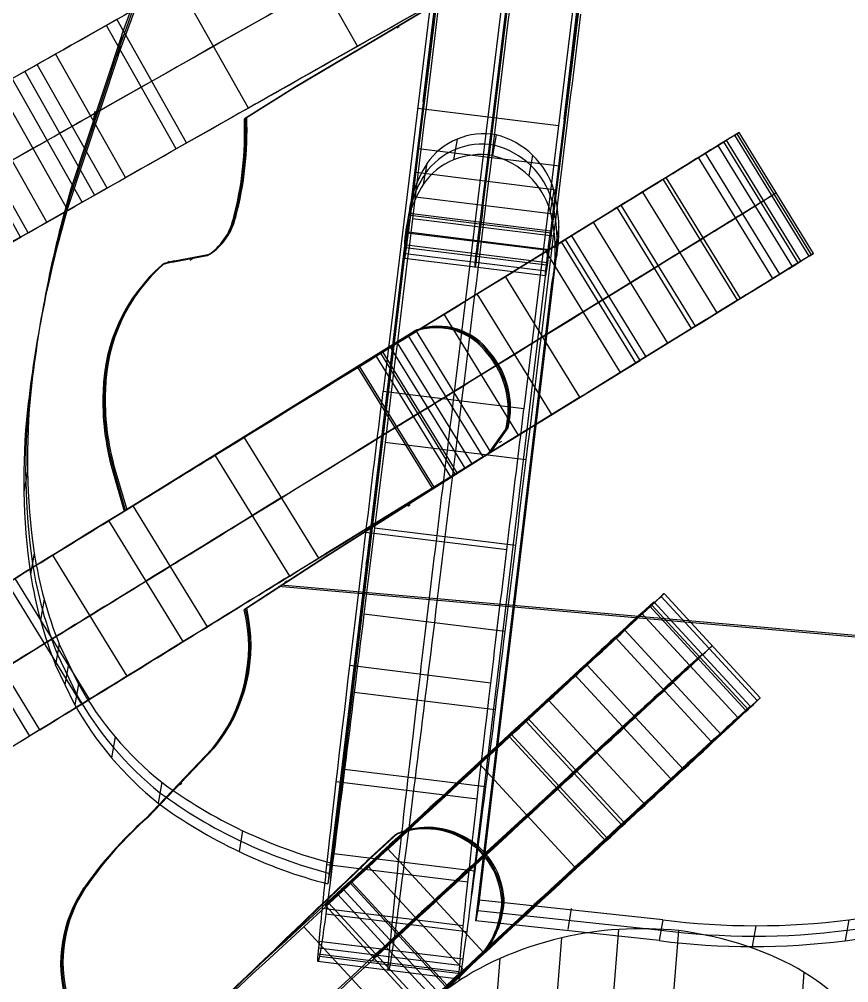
# Model space of a CAD drawing. Extents: x 14 to 133, y -39 to 144.
# Drawn here: x 53.3 to 64.98, y 48.17 to 61.74 of the extents above; entities that cross this region are included whole.
import ezdxf

# ---------------------------------------------------------------- set-up
doc = ezdxf.new("R2010")
doc.units = 0
doc.header["$MEASUREMENT"] = 0
doc.layers.add('LAYER_1', color=255, linetype='CONTINUOUS')

msp = doc.modelspace()

# ---------------------------------------------------------------- linework, layer by layer
at = {"layer": 'LAYER_1', "color": 9}
for p, q in [((62.939, 92.919, 69.785), (58.795, 59.003, 75.228)), ((62.939, 92.919, 69.785), (58.795, 59.003, 75.228)), ((59.787, 58.881, 75.22), (63.931, 92.797, 69.778)), ((64.924, 92.674, 69.77), (60.78, 58.758, 75.212)), ((64.924, 92.674, 69.77), (60.78, 58.758, 75.212)), ((58.988, 60.581, 74.976), (61.978, 85.647, 61.541)), ((60.972, 60.336, 74.961), (63.963, 85.402, 61.526)), ((59.912, 68.02, 75.881), (58.922, 59.916, 77.168)), ((59.912, 68.02, 75.881), (58.922, 59.916, 77.168)), ((59.915, 59.794, 77.16), (60.905, 67.897, 75.874)), ((61.897, 67.775, 75.866), (60.907, 59.671, 77.153)), ((61.897, 67.775, 75.866), (60.907, 59.671, 77.153)), ((59.397, 64.478, 65.572), (58.421, 56.5, 66.793)), ((59.397, 64.478, 65.572), (58.421, 56.5, 66.793)), ((59.414, 56.377, 66.785), (60.389, 64.355, 65.565)), ((61.382, 64.233, 65.557), (60.406, 56.255, 66.777)), ((61.382, 64.233, 65.557), (60.406, 56.255, 66.777)), ((58.062, 61.36, 56.903), (57.077, 63.1, 56.902)), ((57.172, 60.779, 60.079), (60.039, 62.48, 60.015)), ((57.172, 60.779, 60.079), (60.039, 62.48, 60.015)), ((60.056, 62.49, 61.015), (57.188, 60.789, 61.079)), ((57.205, 60.799, 62.079), (60.072, 62.5, 62.015)), ((57.205, 60.799, 62.079), (60.072, 62.5, 62.015)), ((56.524, 60.489, 56.986), (55.539, 62.23, 56.985)), ((56.524, 60.489, 56.986), (55.539, 62.23, 56.985)), ((55.508, 59.914, 57.205), (54.523, 61.654, 57.204)), ((55.654, 60, 64.214), (54.669, 61.741, 64.213)), ((55.654, 60, 64.214), (54.669, 61.741, 64.213)), ((58.647, 61.636, 62.047), (58.614, 61.616, 60.047)), ((54.741, 61.523, 76.981), (54.022, 59.355, 77.322)), ((54.741, 61.523, 76.981), (54.022, 59.355, 77.322)), ((54.741, 61.523, 76.981), (54.69, 61.229, 75.003)), ((54.741, 61.523, 76.981), (54.69, 61.229, 75.003)), ((53.997, 59.208, 76.333), (54.716, 61.376, 75.992)), ((54.792, 59.513, 63.901), (53.807, 61.253, 63.9)), ((54.69, 61.229, 75.003), (53.971, 59.061, 75.344)), ((54.69, 61.229, 75.003), (53.971, 59.061, 75.344)), ((53.198, 60.905, 57.909), (53.548, 61.103, 57.599)), ((53.198, 60.905, 57.909), (53.548, 61.103, 57.599)), ((54.533, 59.362, 57.6), (53.548, 61.103, 57.599)), ((54.533, 59.362, 57.6), (53.548, 61.103, 57.599)), ((53.373, 61.004, 57.754), (54.358, 59.263, 57.755)), ((54.183, 59.164, 57.91), (53.198, 60.905, 57.909)), ((54.183, 59.164, 57.91), (53.198, 60.905, 57.909)), ((57.205, 60.799, 62.079), (56.5, 60.358, 62.095)), ((57.205, 60.799, 62.079), (56.5, 60.358, 62.095)), ((57.205, 60.799, 62.079), (57.172, 60.779, 60.079)), ((57.205, 60.799, 62.079), (57.172, 60.779, 60.079)), ((53.981, 59.053, 63.444), (52.996, 60.794, 63.443)), ((53.981, 59.053, 63.444), (52.996, 60.794, 63.443)), ((57.172, 60.779, 60.079), (56.467, 60.338, 60.095)), ((57.172, 60.779, 60.079), (56.467, 60.338, 60.095)), ((56.483, 60.348, 61.095), (57.188, 60.789, 61.079)), ((53.684, 58.885, 63.201), (52.699, 60.626, 63.2)), ((56.819, 60.559, 60.087), (56.852, 60.579, 62.087)), ((53.315, 58.673, 58.413), (52.33, 60.414, 58.412)), ((53.42, 58.735, 62.913), (52.435, 60.476, 62.912)), ((53.42, 58.735, 62.913), (52.435, 60.476, 62.912)), ((54.359, 60.446, 77.151), (54.307, 60.153, 75.173)), ((58.909, 60.489, 66.182), (60.894, 60.244, 66.167)), ((56.5, 60.358, 62.095), (56.467, 60.338, 60.095)), ((56.5, 60.358, 62.095), (56.467, 60.338, 60.095)), ((54.04, 60.232, 57.599), (53.69, 60.034, 57.91)), ((63.436, 60.146, 59.965), (60.717, 58.471, 60.001)), ((63.436, 60.146, 59.965), (60.717, 58.471, 60.001)), ((63.375, 60.108, 59.456), (63.436, 60.146, 59.965)), ((63.375, 60.108, 59.456), (63.436, 60.146, 59.965)), ((63.405, 60.127, 59.71), (64.454, 58.424, 59.71)), ((64.485, 58.443, 59.965), (63.436, 60.146, 59.965)), ((64.485, 58.443, 59.965), (63.436, 60.146, 59.965)), ((58.89, 57.346, 62.086), (63.258, 60.036, 61.987)), ((58.89, 57.346, 62.086), (63.258, 60.036, 61.987)), ((59.464, 60.053, 77.077), (59.413, 59.759, 75.099)), ((60.013, 60.114, 77.054), (59.962, 59.82, 75.076)), ((60.013, 60.114, 77.054), (59.962, 59.82, 75.076)), ((64.269, 58.31, 58.854), (63.221, 60.013, 58.854)), ((64.307, 58.333, 61.986), (63.258, 60.036, 61.987)), ((64.307, 58.333, 61.986), (63.258, 60.036, 61.987)), ((64.423, 58.405, 59.455), (63.375, 60.108, 59.456)), ((64.423, 58.405, 59.455), (63.375, 60.108, 59.456)), ((52.927, 59.606, 62.913), (53.489, 59.924, 63.443)), ((58.922, 59.916, 77.168), (58.84, 59.242, 77.225)), ((58.922, 59.916, 77.168), (58.84, 59.242, 77.225)), ((60.907, 59.671, 77.153), (58.922, 59.916, 77.168)), ((60.907, 59.671, 77.153), (58.922, 59.916, 77.168)), ((64.01, 58.151, 58.304), (62.962, 59.854, 58.305)), ((64.01, 58.151, 58.304), (62.962, 59.854, 58.305)), ((64.191, 58.261, 62.676), (63.142, 59.964, 62.677)), ((59.832, 59.12, 77.217), (59.915, 59.794, 77.16)), ((60.527, 59.829, 77.082), (60.475, 59.535, 75.105)), ((63.914, 58.091, 63.3), (62.866, 59.794, 63.3)), ((63.914, 58.091, 63.3), (62.866, 59.794, 63.3)), ((56.476, 59.651, 62.103), (56.443, 59.631, 60.103)), ((60.866, 59.336, 77.207), (58.881, 59.581, 77.222)), ((59.038, 59.708, 77.139), (58.986, 59.414, 75.162)), ((59.038, 59.708, 77.139), (58.986, 59.414, 75.162)), ((60.907, 59.671, 77.153), (60.824, 58.998, 77.21)), ((60.907, 59.671, 77.153), (60.824, 58.998, 77.21)), ((63.416, 57.784, 63.778), (62.368, 59.487, 63.778)), ((63.456, 57.81, 57.718), (62.408, 59.513, 57.718)), ((54.022, 59.355, 77.322), (53.971, 59.061, 75.344)), ((54.022, 59.355, 77.322), (53.971, 59.061, 75.344)), ((54.183, 59.164, 57.91), (54.533, 59.362, 57.6)), ((54.183, 59.164, 57.91), (54.533, 59.362, 57.6)), ((60.829, 59.329, 77.149), (60.777, 59.035, 75.171)), ((60.829, 59.329, 77.149), (60.777, 59.035, 75.171)), ((62.077, 59.308, 59.983), (63.125, 57.605, 59.983)), ((58.846, 59.297, 77.205), (58.795, 59.003, 75.228)), ((60.824, 58.998, 77.21), (58.84, 59.242, 77.225)), ((60.824, 58.998, 77.21), (58.84, 59.242, 77.225)), ((63.783, 59.184, 61.987), (59.414, 56.494, 62.085)), ((61.241, 57.62, 60.001), (63.961, 59.294, 59.965)), ((63.961, 59.294, 59.965), (63.899, 59.256, 59.455)), ((53.981, 59.053, 63.444), (53.42, 58.735, 62.913)), ((53.981, 59.053, 63.444), (53.42, 58.735, 62.913)), ((61.775, 59.122, 64.072), (60.992, 58.64, 64.272)), ((61.775, 59.122, 64.072), (60.992, 58.64, 64.272)), ((62.766, 57.385, 57.386), (61.717, 59.088, 57.387)), ((62.766, 57.385, 57.386), (61.717, 59.088, 57.387)), ((62.823, 57.419, 64.071), (61.775, 59.122, 64.072)), ((62.823, 57.419, 64.071), (61.775, 59.122, 64.072)), ((56.344, 58.956, 62.112), (56.311, 58.936, 60.112)), ((56.344, 58.956, 62.112), (56.311, 58.936, 60.112)), ((60.78, 58.758, 75.212), (58.795, 59.003, 75.228)), ((60.78, 58.758, 75.212), (58.795, 59.003, 75.228)), ((60.791, 58.73, 77.124), (58.806, 58.975, 77.139)), ((60.819, 58.684, 81.603), (58.834, 58.929, 81.619)), ((58.773, 58.85, 77.274), (57.692, 49.858, 78.638)), ((58.773, 58.85, 77.274), (57.692, 49.858, 78.638)), ((58.773, 58.85, 77.274), (58.722, 58.556, 75.296)), ((58.773, 58.85, 77.274), (58.722, 58.556, 75.296)), ((60.897, 58.817, 77.223), (60.846, 58.523, 75.246)), ((62.435, 57.179, 64.185), (61.386, 58.882, 64.185)), ((56.212, 58.658, 62.117), (56.179, 58.639, 60.117)), ((57.667, 49.711, 77.649), (58.747, 58.703, 76.285)), ((60.746, 58.482, 75.288), (58.761, 58.727, 75.303)), ((60.761, 58.495, 76.968), (58.776, 58.74, 76.983)), ((60.761, 58.495, 76.968), (58.776, 58.74, 76.983)), ((62.041, 56.937, 64.272), (60.992, 58.64, 64.272)), ((62.041, 56.937, 64.272), (60.992, 58.64, 64.272)), ((61.074, 58.691, 62.036), (62.123, 56.988, 62.036)), ((58.722, 58.556, 75.296), (57.641, 49.564, 76.66)), ((58.722, 58.556, 75.296), (57.641, 49.564, 76.66)), ((60.722, 58.278, 75.49), (58.738, 58.523, 75.505)), ((60.722, 58.278, 75.49), (58.738, 58.523, 75.505)), ((60.736, 58.312, 76.754), (58.751, 58.557, 76.769)), ((61.983, 56.903, 57.25), (60.935, 58.606, 57.251)), ((55.448, 58.32, 60.132), (55.945, 58.412, 60.123)), ((55.448, 58.32, 60.132), (55.945, 58.412, 60.123)), ((55.962, 58.422, 61.123), (55.464, 58.33, 61.132)), ((55.481, 58.34, 62.132), (55.978, 58.432, 62.123)), ((55.481, 58.34, 62.132), (55.978, 58.432, 62.123)), ((55.734, 58.361, 62.128), (55.701, 58.341, 60.128)), ((55.978, 58.432, 62.123), (55.945, 58.412, 60.123)), ((55.978, 58.432, 62.123), (55.945, 58.412, 60.123)), ((57.683, 49.647, 80.836), (58.724, 58.369, 76.162)), ((60.708, 58.127, 75.984), (58.723, 58.372, 76)), ((60.72, 58.193, 76.497), (58.735, 58.438, 76.512)), ((60.72, 58.193, 76.497), (58.735, 58.438, 76.512)), ((58.781, 57.28, 60.046), (60.717, 58.471, 60.001)), ((58.781, 57.28, 60.046), (60.717, 58.471, 60.001)), ((61.765, 56.768, 60.001), (60.717, 58.471, 60.001)), ((61.765, 56.768, 60.001), (60.717, 58.471, 60.001)), ((64.485, 58.443, 59.965), (61.765, 56.768, 60.001)), ((64.485, 58.443, 59.965), (61.765, 56.768, 60.001)), ((64.423, 58.405, 59.455), (64.485, 58.443, 59.965)), ((64.423, 58.405, 59.455), (64.485, 58.443, 59.965)), ((55.448, 58.32, 60.132), (55.304, 58.281, 60.135)), ((55.448, 58.32, 60.132), (55.304, 58.281, 60.135)), ((55.337, 58.3, 62.135), (55.304, 58.281, 60.135)), ((55.337, 58.3, 62.135), (55.304, 58.281, 60.135)), ((55.321, 58.291, 61.135), (55.464, 58.33, 61.132)), ((55.481, 58.34, 62.132), (55.337, 58.3, 62.135)), ((55.481, 58.34, 62.132), (55.337, 58.3, 62.135)), ((55.407, 58.328, 62.133), (55.374, 58.308, 60.134)), ((55.481, 58.34, 62.132), (55.448, 58.32, 60.132)), ((55.481, 58.34, 62.132), (55.448, 58.32, 60.132)), ((59.78, 49.335, 78.661), (60.849, 58.302, 77.301)), ((59.78, 49.335, 78.661), (60.849, 58.302, 77.301)), ((59.939, 55.643, 62.085), (64.307, 58.333, 61.986)), ((59.939, 55.643, 62.085), (64.307, 58.333, 61.986)), ((60.849, 58.302, 77.301), (60.797, 58.008, 75.323)), ((60.849, 58.302, 77.301), (60.797, 58.008, 75.323)), ((61.517, 57.788, 64.272), (62.299, 58.27, 64.071)), ((60.144, 58.119, 57.251), (58.419, 57.057, 57.36)), ((60.144, 58.119, 57.251), (58.419, 57.057, 57.36)), ((59.668, 49.402, 80.821), (60.708, 58.124, 76.147)), ((60.823, 58.155, 76.312), (59.755, 49.188, 77.673)), ((61.193, 56.416, 57.25), (60.144, 58.119, 57.251)), ((61.193, 56.416, 57.25), (60.144, 58.119, 57.251)), ((53.683, 57.958, 77.538), (53.632, 57.664, 75.561)), ((59.729, 49.041, 76.684), (60.797, 58.008, 75.323)), ((59.729, 49.041, 76.684), (60.797, 58.008, 75.323)), ((60.797, 56.172, 60.007), (59.749, 57.875, 60.007)), ((60.33, 55.885, 57.315), (59.282, 57.588, 57.316)), ((61.241, 57.62, 60.001), (59.306, 56.428, 60.046)), ((54.736, 57.5, 62.153), (54.703, 57.48, 60.153)), ((59.182, 57.417, 62.08), (59.149, 57.397, 60.08)), ((62.823, 57.419, 64.071), (62.041, 56.937, 64.272)), ((62.823, 57.419, 64.071), (62.041, 56.937, 64.272)), ((58.866, 57.347, 60.086), (54.776, 54.814, 60.178)), ((58.866, 57.347, 60.086), (54.776, 54.814, 60.178)), ((54.793, 54.824, 61.178), (58.882, 57.357, 61.085)), ((58.899, 57.366, 62.085), (54.809, 54.834, 62.178)), ((58.899, 57.366, 62.085), (54.809, 54.834, 62.178)), ((59.83, 55.577, 60.046), (58.781, 57.28, 60.046)), ((59.83, 55.577, 60.046), (58.781, 57.28, 60.046)), ((58.899, 57.366, 62.085), (58.866, 57.347, 60.086)), ((58.899, 57.366, 62.085), (58.866, 57.347, 60.086)), ((59.939, 55.643, 62.085), (58.89, 57.346, 62.086)), ((59.939, 55.643, 62.085), (58.89, 57.346, 62.086)), ((58.943, 56.205, 57.359), (60.668, 57.268, 57.25)), ((59.467, 57.376, 62.076), (59.434, 57.356, 60.076)), ((59.467, 57.376, 62.076), (59.434, 57.356, 60.076)), ((59.675, 55.481, 62.057), (58.626, 57.184, 62.057)), ((59.725, 57.247, 62.073), (59.692, 57.227, 60.073)), ((59.374, 55.296, 60.316), (58.325, 56.999, 60.316)), ((59.437, 55.334, 61.922), (58.388, 57.037, 61.922)), ((59.437, 55.334, 61.922), (58.388, 57.037, 61.922)), ((59.467, 55.354, 57.359), (58.419, 57.057, 57.36)), ((59.467, 55.354, 57.359), (58.419, 57.057, 57.36)), ((59.576, 55.419, 64.479), (58.527, 57.122, 64.48)), ((59.93, 57.045, 62.071), (59.897, 57.025, 60.072)), ((59.93, 57.045, 62.071), (59.897, 57.025, 60.072)), ((59.116, 55.137, 60.834), (58.067, 56.84, 60.834)), ((59.116, 55.137, 60.834), (58.067, 56.84, 60.834)), ((59.14, 55.151, 61.434), (58.091, 56.854, 61.434)), ((59.83, 55.577, 60.046), (61.765, 56.768, 60.001)), ((59.83, 55.577, 60.046), (61.765, 56.768, 60.001)), ((53.464, 56.537, 77.755), (53.412, 56.243, 75.778)), ((53.464, 56.537, 77.755), (53.412, 56.243, 75.778)), ((54.509, 56.525, 62.166), (54.476, 56.505, 60.166)), ((54.509, 56.525, 62.166), (54.476, 56.505, 60.166)), ((60.406, 56.255, 66.777), (58.421, 56.5, 66.793)), ((60.406, 56.255, 66.777), (58.421, 56.5, 66.793)), ((60.183, 56.546, 62.072), (60.15, 56.527, 60.073)), ((61.193, 56.416, 57.25), (59.467, 55.354, 57.359)), ((61.193, 56.416, 57.25), (59.467, 55.354, 57.359)), ((56.852, 56.103, 62.131), (56.819, 56.083, 60.132)), ((54.53, 55.959, 62.171), (54.497, 55.939, 60.172)), ((59.906, 55.623, 60.086), (60.15, 55.968, 60.078)), ((59.906, 55.623, 60.086), (60.15, 55.968, 60.078)), ((60.167, 55.978, 61.078), (59.922, 55.633, 61.085)), ((59.939, 55.643, 62.085), (60.183, 55.988, 62.078)), ((59.939, 55.643, 62.085), (60.183, 55.988, 62.078)), ((60.183, 55.988, 62.078), (60.15, 55.968, 60.078)), ((60.183, 55.988, 62.078), (60.15, 55.968, 60.078)), ((57.514, 54.151, 57.328), (56.465, 55.854, 57.329)), ((60.433, 55.536, 81.92), (58.448, 55.781, 81.936)), ((60.433, 55.536, 81.92), (58.448, 55.781, 81.936)), ((60.088, 55.796, 62.081), (60.055, 55.776, 60.082)), ((57.641, 54.191, 62.137), (59.939, 55.643, 62.085)), ((57.641, 54.191, 62.137), (59.939, 55.643, 62.085)), ((59.939, 55.643, 62.085), (59.906, 55.623, 60.086)), ((59.939, 55.643, 62.085), (59.906, 55.623, 60.086)), ((57.106, 53.898, 64.372), (56.057, 55.601, 64.373)), ((57.106, 53.898, 64.372), (56.057, 55.601, 64.373)), ((57.608, 54.171, 60.138), (59.906, 55.623, 60.086)), ((57.608, 54.171, 60.138), (59.906, 55.623, 60.086)), ((59.922, 55.633, 61.085), (57.624, 54.181, 61.138)), ((53.413, 55.377, 77.929), (53.362, 55.083, 75.951)), ((54.642, 55.404, 62.175), (54.609, 55.384, 60.175)), ((54.642, 55.404, 62.175), (54.609, 55.384, 60.175)), ((54.609, 55.384, 60.175), (54.776, 54.814, 60.178)), ((54.609, 55.384, 60.175), (54.776, 54.814, 60.178)), ((54.793, 54.824, 61.178), (54.626, 55.394, 61.175)), ((54.642, 55.404, 62.175), (54.809, 54.834, 62.178)), ((54.642, 55.404, 62.175), (54.809, 54.834, 62.178)), ((54.725, 55.119, 62.176), (54.692, 55.099, 60.177)), ((54.809, 54.834, 62.178), (54.776, 54.814, 60.178)), ((54.809, 54.834, 62.178), (54.776, 54.814, 60.178)), ((55.947, 53.185, 64.174), (54.899, 54.888, 64.174)), ((58.801, 54.9, 62.111), (58.768, 54.88, 60.112)), ((55.606, 52.976, 57.818), (54.557, 54.679, 57.818)), ((55.606, 52.976, 57.818), (54.557, 54.679, 57.818)), ((60.285, 54.328, 82.013), (58.3, 54.573, 82.028)), ((60.164, 54.269, 67.187), (58.179, 54.514, 67.202)), ((58.181, 54.06, 75.978), (58.233, 54.354, 77.956)), ((53.507, 54.22, 78.098), (53.456, 53.926, 76.121)), ((53.507, 54.22, 78.098), (53.456, 53.926, 76.121)), ((54.815, 52.488, 63.824), (53.767, 54.191, 63.824)), ((54.815, 52.488, 63.824), (53.767, 54.191, 63.824)), ((57.608, 54.171, 60.138), (56.465, 53.425, 60.164)), ((57.608, 54.171, 60.138), (56.465, 53.425, 60.164)), ((56.482, 53.435, 61.164), (57.624, 54.181, 61.138)), ((57.641, 54.191, 62.137), (56.498, 53.445, 62.164)), ((57.641, 54.191, 62.137), (56.498, 53.445, 62.164)), ((57.641, 54.191, 62.137), (57.608, 54.171, 60.138)), ((57.641, 54.191, 62.137), (57.608, 54.171, 60.138)), ((54.176, 52.095, 63.511), (53.128, 53.798, 63.511)), ((54.285, 52.163, 58.469), (53.236, 53.866, 58.469)), ((56.95, 53.754, 60.153), (85.579, 51.246, 59.705)), ((56.982, 53.773, 62.152), (85.612, 51.266, 61.705)), ((57.064, 53.827, 62.151), (57.031, 53.807, 60.151)), ((60.263, 53.525, 76.004), (60.314, 53.819, 77.981)), ((58.485, 50.06, 62.165), (62.379, 53.653, 62.065)), ((58.485, 50.06, 62.165), (62.379, 53.653, 62.065)), ((63.694, 52.142, 62.659), (62.338, 53.612, 62.667)), ((63.735, 52.183, 62.057), (62.379, 53.653, 62.065)), ((63.735, 52.183, 62.057), (62.379, 53.653, 62.065)), ((53.647, 53.571, 78.191), (53.596, 53.277, 76.214)), ((58.208, 49.815, 60.092), (62.238, 53.534, 60.012)), ((58.208, 49.815, 60.092), (62.238, 53.534, 60.012)), ((62.064, 53.378, 59.042), (62.238, 53.534, 60.012)), ((62.064, 53.378, 59.042), (62.238, 53.534, 60.012)), ((63.53, 52.007, 59.511), (62.174, 53.477, 59.519)), ((63.565, 52.019, 63.238), (62.209, 53.489, 63.246)), ((63.565, 52.019, 63.238), (62.209, 53.489, 63.246)), ((63.594, 52.064, 60.004), (62.238, 53.534, 60.012)), ((63.594, 52.064, 60.004), (62.238, 53.534, 60.012)), ((52.393, 53.345, 62.928), (53.441, 51.642, 62.928)), ((53.586, 51.732, 63.085), (52.538, 53.435, 63.085)), ((53.586, 51.732, 63.085), (52.538, 53.435, 63.085)), ((56.498, 53.445, 62.164), (56.465, 53.425, 60.164)), ((56.498, 53.445, 62.164), (56.465, 53.425, 60.164)), ((60.136, 53.118, 82.028), (58.151, 53.363, 82.043)), ((60.136, 53.118, 82.028), (58.151, 53.363, 82.043)), ((63.42, 51.908, 59.034), (62.064, 53.378, 59.042)), ((63.42, 51.908, 59.034), (62.064, 53.378, 59.042)), ((63.184, 51.665, 63.868), (61.828, 53.135, 63.876)), ((53.859, 52.942, 78.279), (53.808, 52.648, 76.302)), ((53.859, 52.942, 78.279), (53.808, 52.648, 76.302)), ((54.129, 52.38, 78.356), (53.859, 52.942, 78.279)), ((54.129, 52.38, 78.356), (53.859, 52.942, 78.279)), ((63.045, 51.567, 58.21), (61.689, 53.037, 58.218)), ((53.833, 52.795, 77.29), (54.103, 52.233, 77.367)), ((62.916, 52.799, 60.008), (58.886, 49.08, 60.088)), ((63.057, 52.918, 62.061), (59.163, 49.325, 62.161)), ((62.916, 52.799, 60.008), (62.742, 52.643, 59.038)), ((53.942, 52.367, 76.34), (53.994, 52.661, 78.317)), ((54.077, 52.086, 76.378), (53.808, 52.648, 76.302)), ((54.077, 52.086, 76.378), (53.808, 52.648, 76.302)), ((59.939, 52.392, 67.956), (57.954, 52.637, 67.971)), ((59.939, 52.392, 67.956), (57.954, 52.637, 67.971)), ((62.655, 51.174, 64.25), (61.298, 52.644, 64.258)), ((62.655, 51.174, 64.25), (61.298, 52.644, 64.258)), ((56.501, 52.407, 62.174), (56.468, 52.388, 60.174)), ((62.474, 51.042, 57.633), (61.117, 52.512, 57.64)), ((62.474, 51.042, 57.633), (61.117, 52.512, 57.64)), ((54.129, 52.38, 78.356), (54.077, 52.086, 76.378)), ((54.129, 52.38, 78.356), (54.077, 52.086, 76.378)), ((59.999, 52.015, 81.972), (58.014, 52.26, 81.988)), ((59.841, 48.59, 62.157), (63.735, 52.183, 62.057)), ((59.841, 48.59, 62.157), (63.735, 52.183, 62.057)), ((62.113, 50.674, 64.422), (60.757, 52.144, 64.43)), ((59.564, 48.345, 60.084), (63.594, 52.064, 60.004)), ((59.564, 48.345, 60.084), (63.594, 52.064, 60.004)), ((63.42, 51.908, 59.034), (63.594, 52.064, 60.004)), ((63.42, 51.908, 59.034), (63.594, 52.064, 60.004)), ((60.432, 51.857, 62.115), (61.788, 50.387, 62.107)), ((61.811, 50.433, 57.341), (60.455, 51.903, 57.349)), ((53.586, 51.732, 63.085), (53.296, 51.553, 62.772)), ((53.586, 51.732, 63.085), (53.296, 51.553, 62.772)), ((54.649, 51.632, 78.453), (54.597, 51.338, 76.476)), ((61.56, 50.163, 64.511), (60.204, 51.633, 64.519)), ((61.56, 50.163, 64.511), (60.204, 51.633, 64.519)), ((61.579, 50.205, 60.032), (60.223, 51.674, 60.039)), ((55.073, 50.481, 60.216), (56.008, 51.458, 60.191)), ((55.073, 50.481, 60.216), (56.008, 51.458, 60.191)), ((56.024, 51.467, 61.191), (55.089, 50.49, 61.216)), ((55.105, 50.5, 62.216), (56.041, 51.477, 62.191)), ((55.105, 50.5, 62.216), (56.041, 51.477, 62.191)), ((56.041, 51.477, 62.191), (56.008, 51.458, 60.191)), ((56.041, 51.477, 62.191), (56.008, 51.458, 60.191)), ((59.864, 50.93, 81.761), (57.879, 51.175, 81.776)), ((59.864, 50.93, 81.761), (57.879, 51.175, 81.776)), ((61.121, 49.797, 57.224), (59.765, 51.267, 57.232)), ((61.121, 49.797, 57.224), (59.765, 51.267, 57.232)), ((55.303, 50.994, 78.531), (55.252, 50.7, 76.554)), ((55.303, 50.994, 78.531), (55.252, 50.7, 76.554)), ((55.588, 50.975, 62.203), (55.555, 50.955, 60.204)), ((59.747, 50.756, 69.239), (57.762, 51.001, 69.254)), ((55.105, 50.5, 62.216), (55.073, 50.481, 60.216)), ((55.105, 50.5, 62.216), (55.073, 50.481, 60.216)), ((59.128, 50.357, 62.151), (59.095, 50.337, 60.151)), ((56.443, 50.313, 78.603), (56.392, 50.019, 76.625)), ((58.188, 49.881, 60.171), (58.593, 50.253, 60.16)), ((58.188, 49.881, 60.171), (58.593, 50.253, 60.16)), ((58.61, 50.263, 61.16), (58.205, 49.891, 61.171)), ((58.221, 49.901, 62.17), (58.626, 50.273, 62.16)), ((58.221, 49.901, 62.17), (58.626, 50.273, 62.16)), ((58.626, 50.273, 62.16), (58.593, 50.253, 60.16)), ((58.626, 50.273, 62.16), (58.593, 50.253, 60.16)), ((58.391, 50.067, 60.166), (58.424, 50.087, 62.165)), ((59.613, 50.201, 62.145), (59.58, 50.181, 60.145)), ((59.613, 50.201, 62.145), (59.58, 50.181, 60.145)), ((54.641, 50.037, 62.228), (54.608, 50.017, 60.228)), ((59.712, 49.742, 81.138), (57.727, 49.987, 81.153)), ((59.841, 48.59, 62.157), (58.485, 50.06, 62.165)), ((59.841, 48.59, 62.157), (58.485, 50.06, 62.165)), ((58.205, 49.891, 61.171), (55.768, 47.558, 61.234)), ((59.616, 49.588, 70.963), (57.631, 49.833, 70.978)), ((59.616, 49.588, 70.963), (57.631, 49.833, 70.978)), ((57.692, 49.858, 78.638), (57.641, 49.564, 76.66)), ((57.692, 49.858, 78.638), (57.641, 49.564, 76.66)), ((58.221, 49.901, 62.17), (58.188, 49.881, 60.171)), ((58.221, 49.901, 62.17), (58.188, 49.881, 60.171)), ((59.564, 48.345, 60.084), (58.208, 49.815, 60.092)), ((59.564, 48.345, 60.084), (58.208, 49.815, 60.092)), ((59.972, 49.841, 62.142), (59.939, 49.821, 60.143)), ((59.303, 48.119, 57.245), (57.946, 49.589, 57.253)), ((59.327, 48.126, 60.198), (57.971, 49.596, 60.205)), ((54.235, 49.523, 62.24), (54.202, 49.503, 60.24)), ((54.235, 49.523, 62.24), (54.202, 49.503, 60.24)), ((59.133, 47.946, 60.416), (57.777, 49.416, 60.424)), ((59.133, 47.946, 60.416), (57.777, 49.416, 60.424)), ((59.217, 48.016, 61.875), (57.861, 49.486, 61.883)), ((59.007, 47.828, 60.713), (57.651, 49.298, 60.72)), ((59.78, 49.335, 78.661), (59.729, 49.041, 76.684)), ((59.78, 49.335, 78.661), (59.729, 49.041, 76.684)), ((62.362, 49.058, 78.636), (59.78, 49.335, 78.661)), ((62.362, 49.058, 78.636), (59.78, 49.335, 78.661)), ((60.126, 49.356, 62.144), (60.093, 49.336, 60.145)), ((60.126, 49.356, 62.144), (60.093, 49.336, 60.145)), ((59.551, 48.971, 72.508), (57.566, 49.216, 72.524)), ((58.964, 47.787, 61.05), (57.608, 49.257, 61.058)), ((58.964, 47.787, 61.05), (57.608, 49.257, 61.058)), ((59.599, 48.889, 80.097), (57.614, 49.134, 80.112)), ((59.599, 48.889, 80.097), (57.614, 49.134, 80.112)), ((59.755, 49.188, 77.673), (62.337, 48.911, 77.647)), ((61.073, 49.214, 78.646), (61.022, 48.92, 76.668)), ((62.311, 48.764, 76.658), (59.729, 49.041, 76.684)), ((62.311, 48.764, 76.658), (59.729, 49.041, 76.684)), ((62.362, 49.058, 78.636), (62.311, 48.764, 76.658)), ((62.362, 49.058, 78.636), (62.311, 48.764, 76.658)), ((64.982, 49.056, 78.568), (64.93, 48.763, 76.59)), ((64.982, 49.056, 78.568), (64.93, 48.763, 76.59)), ((58.662, 47.489, 64.58), (57.305, 48.959, 64.588)), ((60.049, 48.949, 62.15), (60.016, 48.929, 60.15)), ((61.615, 47.332, 61.659), (61.743, 48.922, 62.866)), ((62.46, 47.314, 61.593), (62.587, 48.904, 62.8)), ((62.46, 47.314, 61.593), (62.587, 48.904, 62.8)), ((63.672, 48.973, 78.614), (63.621, 48.679, 76.637)), ((53.935, 48.764, 62.252), (53.902, 48.744, 60.253)), ((57.003, 48.734, 62.202), (56.97, 48.715, 60.202)), ((57.521, 48.752, 74.122), (57.504, 48.571, 74.854)), ((57.521, 48.752, 74.122), (57.504, 48.571, 74.854)), ((59.506, 48.507, 74.107), (57.521, 48.752, 74.122)), ((59.506, 48.507, 74.107), (57.521, 48.752, 74.122)), ((59.544, 48.503, 79.087), (57.559, 48.748, 79.102)), ((60.812, 47.213, 61.9), (60.94, 48.803, 63.108)), ((60.812, 47.213, 61.9), (60.94, 48.803, 63.108)), ((59.841, 48.59, 62.157), (56.084, 44.881, 62.255)), ((59.841, 48.59, 62.157), (56.084, 44.881, 62.255)), ((57.513, 48.661, 74.488), (59.498, 48.416, 74.473)), ((58.497, 48.448, 74.846), (58.514, 48.629, 74.115)), ((59.841, 48.59, 62.157), (59.808, 48.57, 60.157)), ((59.841, 48.59, 62.157), (59.808, 48.57, 60.157)), ((59.808, 48.57, 60.157), (56.051, 44.862, 60.256)), ((59.808, 48.57, 60.157), (56.051, 44.862, 60.256)), ((56.068, 44.871, 61.256), (59.825, 48.58, 61.157)), ((59.489, 48.326, 74.838), (57.504, 48.571, 74.854)), ((59.489, 48.326, 74.838), (57.504, 48.571, 74.854)), ((59.489, 48.223, 76.431), (57.504, 48.468, 76.446)), ((59.51, 48.295, 78.025), (57.525, 48.54, 78.04)), ((59.51, 48.295, 78.025), (57.525, 48.54, 78.04)), ((59.506, 48.507, 74.107), (59.489, 48.326, 74.838)), ((59.506, 48.507, 74.107), (59.489, 48.326, 74.838)), ((59.944, 46.924, 62.373), (60.071, 48.514, 63.581)), ((64.228, 46.725, 62.182), (64.356, 48.315, 63.389))]:
    msp.add_line(p, q, dxfattribs=at)
at = {"layer": 'LAYER_1', "color": 9, "extrusion": (0.025685, 0.146948, 0.988811)}
for centre, radius, start, end in [((42.941, -73.327, 86.566), 87.665, 169.77286, 181.2245), ((42.941, -73.327, 86.566), 87.665, 169.77286, 181.2245), ((42.941, -73.327, 85.566), 87.665, 169.77284, 181.22452), ((42.941, -73.327, 84.566), 87.665, 169.77286, 181.2245), ((42.941, -73.327, 84.566), 87.665, 169.77286, 181.2245), ((-48.766, -56.299, 86.566), 0.978, 269.9855, 335.6297), ((-48.766, -56.299, 86.566), 0.978, 269.9855, 335.6297), ((-48.766, -56.299, 85.566), 0.978, 269.9855, 335.6297), ((-48.683, -56.144, 86.566), 1.135, 205.7067, 265.7556), ((-48.683, -56.144, 86.566), 1.135, 205.7067, 265.7556), ((-48.766, -56.299, 84.566), 0.978, 269.9855, 335.6297), ((-48.766, -56.299, 84.566), 0.978, 269.9855, 335.6297), ((-48.683, -56.144, 85.566), 1.135, 205.7067, 265.7556), ((-48.683, -56.144, 84.566), 1.135, 205.7067, 265.7556), ((-48.683, -56.144, 84.566), 1.135, 205.7067, 265.7556), ((-49.437, -56.048, 86.566), 1.692, 337.2821, 8.3888), ((-49.437, -56.048, 86.566), 1.692, 337.2821, 8.3888), ((-49.437, -56.048, 85.566), 1.692, 337.2815, 8.3894), ((-60.235, -53.638, 86.566), 17.337, 353.9117, 3.524), ((-60.235, -53.638, 86.566), 17.337, 353.9117, 3.524), ((-49.437, -56.048, 84.566), 1.692, 337.2821, 8.3888), ((-49.437, -56.048, 84.566), 1.692, 337.2821, 8.3888), ((-47.572, -55.697, 86.566), 2.331, 178.0369, 203.7742), ((-47.572, -55.697, 86.566), 2.331, 178.0369, 203.7742), ((-60.236, -53.638, 85.566), 17.338, 353.912, 3.5237), ((-47.572, -55.697, 85.566), 2.331, 178.0365, 203.7746), ((-60.235, -53.638, 84.566), 17.337, 353.9117, 3.524), ((-60.235, -53.638, 84.566), 17.337, 353.9117, 3.524), ((-47.572, -55.697, 84.566), 2.331, 178.0369, 203.7742), ((-47.572, -55.697, 84.566), 2.331, 178.0369, 203.7742), ((-52.384, -53.196, 86.566), 9.474, 3.7714, 17.9777), ((-52.384, -53.196, 86.566), 9.474, 3.7714, 17.9777), ((-52.384, -53.196, 85.566), 9.474, 3.7714, 17.9777), ((-52.384, -53.196, 84.566), 9.474, 3.7714, 17.9777), ((-52.384, -53.196, 84.566), 9.474, 3.7714, 17.9777), ((-49.041, -52.182, 86.566), 5.982, 18.6198, 31.4618), ((-49.041, -52.182, 86.566), 5.982, 18.6198, 31.4618), ((-49.041, -52.182, 85.566), 5.981, 18.6197, 31.4618), ((-49.041, -52.182, 84.566), 5.982, 18.6198, 31.4618), ((-49.041, -52.182, 84.566), 5.982, 18.6198, 31.4618), ((-48.035, -51.561, 86.566), 4.798, 38.9127, 60.8356), ((-48.035, -51.561, 86.566), 4.798, 38.9127, 60.8356), ((-48.035, -51.561, 85.566), 4.798, 38.9126, 60.8356), ((-48.035, -51.561, 84.566), 4.798, 38.9127, 60.8356), ((-48.035, -51.561, 84.566), 4.798, 38.9127, 60.8356), ((-48.82, -53.598, 86.566), 6.967, 63.3668, 85.2758), ((-48.82, -53.598, 86.566), 6.967, 63.3668, 85.2758), ((-48.82, -53.598, 85.566), 6.967, 63.3668, 85.2758), ((-48.82, -53.598, 84.566), 6.967, 63.3668, 85.2758), ((-48.82, -53.598, 84.566), 6.967, 63.3668, 85.2758), ((-52.529, -56.796, 86.566), 10.135, 107.4278, 122.2823), ((-52.529, -56.796, 86.566), 10.135, 107.4278, 122.2823), ((-52.529, -56.796, 85.566), 10.135, 107.4277, 122.2823), ((-52.529, -56.796, 84.566), 10.135, 107.4278, 122.2823), ((-52.529, -56.796, 84.566), 10.135, 107.4278, 122.2823), ((-52.529, -56.796, 86.566), 10.135, 92.5732, 107.4277), ((-52.529, -56.796, 86.566), 10.135, 92.5732, 107.4277), ((-52.529, -56.796, 85.566), 10.135, 92.5731, 107.4277), ((-52.529, -56.796, 84.566), 10.135, 92.5732, 107.4277), ((-52.529, -56.796, 84.566), 10.135, 92.5732, 107.4277)]:
    msp.add_arc(centre, radius, start, end, dxfattribs=at)
at = {"layer": 'LAYER_1', "color": 9, "extrusion": (-0.492599, 0.870256, -0.000508105)}
for centre, radius, start, end in [((-81.85, 47.999, 25.768), 16.68, 76.6167, 102.2838), ((-81.85, 47.999, 24.768), 16.681, 76.6171, 102.2834), ((-81.85, 47.999, 24.768), 16.681, 76.6171, 102.2834), ((-80.723, 75.176, 25.768), 18.26, 264.3462, 275.4534), ((-79.836, 64.732, 26.768), 7.78, 276.2598, 293.776), ((-79.836, 64.732, 26.768), 7.78, 276.2598, 293.776), ((-80.723, 75.176, 24.768), 18.26, 264.3462, 275.4534), ((-80.723, 75.176, 24.768), 18.26, 264.3462, 275.4534), ((-79.562, 57.519, 26.768), 6.889, 59.5177, 76.8048), ((-79.562, 57.519, 26.768), 6.889, 59.5177, 76.8048), ((-79.836, 64.732, 25.768), 7.78, 276.2596, 293.7762), ((-79.562, 57.52, 25.768), 6.889, 59.5175, 76.805), ((-79.836, 64.732, 24.768), 7.78, 276.2598, 293.776), ((-79.836, 64.732, 24.768), 7.78, 276.2598, 293.776), ((-74.182, 54.966, 25.768), 3.635, 90.2607, 125.5832), ((-79.562, 57.519, 24.768), 6.889, 59.5177, 76.8048), ((-79.562, 57.519, 24.768), 6.889, 59.5177, 76.8048), ((-74.182, 54.966, 24.768), 3.635, 90.261, 125.5828), ((-74.182, 54.966, 24.768), 3.635, 90.261, 125.5828), ((-74.419, 64.416, 24.768), 1.796, 236.0686, 264.7364), ((-74.419, 64.416, 24.768), 1.796, 236.0686, 264.7364)]:
    msp.add_arc(centre, radius, start, end, dxfattribs=at)
at = {"layer": 'LAYER_1', "color": 9, "extrusion": (0.992442, -0.122479, -0.007577)}
for centre, radius, start, end in [((57.778, 18.829, 50.554), 63.669, 79.99181, 85.72858), ((57.778, 18.829, 50.554), 63.669, 79.99181, 85.72858), ((57.771, 18.776, 51.554), 63.722, 79.99421, 85.72618), ((57.778, 18.829, 52.554), 63.669, 79.99181, 85.72858), ((57.778, 18.829, 52.554), 63.669, 79.99181, 85.72858), ((66.176, 76.596, 50.554), 1.029, 99.6458, 131.2964), ((66.176, 76.596, 50.554), 1.029, 99.6458, 131.2964), ((66.176, 76.596, 51.554), 1.029, 99.6451, 131.297), ((65.766, 76.183, 50.554), 0.57, 210.8456, 269.4495), ((65.766, 76.183, 50.554), 0.57, 210.8456, 269.4495), ((66.176, 76.596, 52.554), 1.029, 99.6458, 131.2964), ((66.176, 76.596, 52.554), 1.029, 99.6458, 131.2964), ((65.766, 76.183, 51.554), 0.57, 210.8456, 269.4495), ((66.176, 76.596, 50.554), 1.029, 131.2976, 162.9482), ((66.176, 76.596, 50.554), 1.029, 131.2976, 162.9482), ((65.766, 76.183, 52.554), 0.57, 210.8456, 269.4495), ((65.766, 76.183, 52.554), 0.57, 210.8456, 269.4495), ((66.337, 76.486, 50.554), 1.217, 160.2382, 209.3279), ((66.337, 76.486, 50.554), 1.217, 160.2382, 209.3279), ((66.176, 76.596, 51.554), 1.029, 131.297, 162.9488), ((66.176, 76.596, 52.554), 1.029, 131.2976, 162.9482), ((66.176, 76.596, 52.554), 1.029, 131.2976, 162.9482), ((66.337, 76.486, 51.554), 1.217, 160.2382, 209.3279), ((66.337, 76.486, 52.554), 1.217, 160.2382, 209.3279), ((66.337, 76.486, 52.554), 1.217, 160.2382, 209.3279), ((64.444, 78.197, 50.554), 11.087, 242.5795, 263.7135), ((64.444, 78.197, 50.554), 11.087, 242.5795, 263.7135), ((64.444, 78.197, 51.554), 11.087, 242.5794, 263.7135), ((64.444, 78.197, 52.554), 11.087, 242.5795, 263.7135), ((64.444, 78.197, 52.554), 11.087, 242.5795, 263.7135), ((60.459, 63.242, 50.554), 19.19, 83.8351, 91.1216), ((60.459, 63.242, 50.554), 19.19, 83.8351, 91.1216), ((60.459, 63.235, 51.554), 19.197, 83.8364, 91.1204), ((60.459, 63.242, 52.554), 19.19, 83.8351, 91.1216), ((60.459, 63.242, 52.554), 19.19, 83.8351, 91.1216), ((59.919, 74.547, 50.554), 7.883, 88.8024, 104.9933), ((59.919, 74.547, 50.554), 7.883, 88.8024, 104.9933), ((59.919, 74.547, 51.554), 7.883, 88.8022, 104.9935), ((59.919, 74.547, 52.554), 7.883, 88.8024, 104.9933), ((59.919, 74.547, 52.554), 7.883, 88.8024, 104.9933), ((62.61, 74.254, 50.554), 6.744, 205.3777, 240.9807), ((62.61, 74.254, 50.554), 6.744, 205.3777, 240.9807), ((62.61, 74.254, 51.554), 6.744, 205.3774, 240.981), ((62.61, 74.254, 52.554), 6.744, 205.3777, 240.9807), ((62.61, 74.254, 52.554), 6.744, 205.3777, 240.9807), ((58.81, 78.906, 50.554), 3.386, 105.9606, 151.9747), ((58.81, 78.906, 50.554), 3.386, 105.9606, 151.9747), ((58.81, 78.906, 51.554), 3.386, 105.9606, 151.9747), ((58.81, 78.906, 52.554), 3.386, 105.9606, 151.9747), ((58.81, 78.906, 52.554), 3.386, 105.9606, 151.9747), ((71.964, 78.464, 50.554), 17.001, 193.4573, 204.6864), ((71.964, 78.464, 50.554), 17.001, 193.4573, 204.6864), ((71.964, 78.464, 51.554), 17.001, 193.4573, 204.6864), ((71.964, 78.464, 52.554), 17.001, 193.4573, 204.6864), ((71.964, 78.464, 52.554), 17.001, 193.4573, 204.6864), ((61.424, 77.75, 50.554), 6.24, 153.8815, 173.7886), ((61.424, 77.75, 50.554), 6.24, 153.8815, 173.7886), ((61.424, 77.75, 51.554), 6.24, 153.8814, 173.7887), ((61.424, 77.75, 52.554), 6.24, 153.8815, 173.7886), ((61.424, 77.75, 52.554), 6.24, 153.8815, 173.7886), ((69.526, 76.957, 50.554), 14.381, 174.1394, 186.8609), ((69.526, 76.957, 50.554), 14.381, 174.1394, 186.8609), ((69.526, 76.957, 51.554), 14.381, 174.1393, 186.861), ((69.526, 76.957, 52.554), 14.381, 174.1394, 186.8609), ((69.526, 76.957, 52.554), 14.381, 174.1394, 186.8609)]:
    msp.add_arc(centre, radius, start, end, dxfattribs=at)
at = {"layer": 'LAYER_1', "color": 9, "extrusion": (0.016491, 0.009918, 0.999815)}
for centre, radius, start, end in [((24.839, -74.226, 61.614), 4.661, 223.9347, 241.3434), ((24.839, -74.226, 61.614), 4.661, 223.9347, 241.3434), ((24.839, -74.226, 62.614), 4.661, 223.9345, 241.3436), ((24.839, -74.226, 63.614), 4.661, 223.9347, 241.3434), ((24.839, -74.226, 63.614), 4.661, 223.9347, 241.3434), ((22.076, -76.846, 61.614), 0.854, 182.0413, 225.9771), ((22.076, -76.846, 61.614), 0.854, 182.0413, 225.9771), ((22.076, -76.846, 62.614), 0.854, 182.0413, 225.9771), ((22.076, -76.846, 63.614), 0.854, 182.0413, 225.9771), ((22.076, -76.846, 63.614), 0.854, 182.0413, 225.9771), ((19.053, -76.686, 61.614), 2.424, 10.1415, 57.8095), ((19.053, -76.686, 61.614), 2.424, 10.1415, 57.8095), ((19.053, -76.686, 62.614), 2.424, 10.1415, 57.8095), ((19.053, -76.686, 63.614), 2.424, 10.1415, 57.8095), ((19.053, -76.686, 63.614), 2.424, 10.1415, 57.8095), ((17.915, -78.644, 61.614), 0.908, 311.6518, 348.1392), ((17.915, -78.644, 61.614), 0.908, 311.6518, 348.1392), ((17.915, -78.644, 62.614), 0.908, 311.6513, 348.1397), ((17.915, -78.644, 63.614), 0.908, 311.6518, 348.1392), ((17.915, -78.644, 63.614), 0.908, 311.6518, 348.1392), ((17.915, -78.644, 61.614), 0.908, 275.1634, 311.6508), ((17.915, -78.644, 61.614), 0.908, 275.1634, 311.6508), ((17.915, -78.644, 62.614), 0.908, 275.1629, 311.6513), ((17.915, -78.644, 63.614), 0.908, 275.1634, 311.6508), ((17.915, -78.644, 63.614), 0.908, 275.1634, 311.6508), ((17.801, -78.362, 61.614), 1.202, 225.5852, 279.3421), ((17.801, -78.362, 61.614), 1.202, 225.5852, 279.3421), ((17.801, -78.362, 62.614), 1.202, 225.5852, 279.3421), ((17.801, -78.362, 63.614), 1.202, 225.5852, 279.3421), ((17.801, -78.362, 63.614), 1.202, 225.5852, 279.3421), ((18.427, -77.514, 61.614), 3.459, 56.3447, 75.1219), ((18.427, -77.514, 61.614), 3.459, 56.3447, 75.1219), ((18.428, -77.514, 62.614), 3.459, 56.3445, 75.122), ((18.427, -77.514, 63.614), 3.459, 56.3447, 75.1219), ((18.427, -77.514, 63.614), 3.459, 56.3447, 75.1219), ((17.369, -72.59, 61.614), 2.269, 199.4492, 252.3263), ((17.369, -72.59, 61.614), 2.269, 199.4492, 252.3263), ((17.369, -72.59, 62.614), 2.269, 199.4492, 252.3263), ((17.369, -72.59, 63.614), 2.269, 199.4492, 252.3263), ((17.369, -72.59, 63.614), 2.269, 199.4492, 252.3263), ((9.373, -73.066, 62.614), 5.596, 10.5616, 23.9993), ((9.373, -73.066, 63.614), 5.596, 10.5617, 23.9992), ((9.373, -73.066, 63.614), 5.596, 10.5617, 23.9992), ((9.373, -73.066, 61.614), 5.596, 10.5617, 23.9992), ((9.373, -73.066, 61.614), 5.596, 10.5617, 23.9992), ((11.796, -74.791, 61.614), 1.079, 297.5371, 352.0732), ((11.796, -74.791, 61.614), 1.079, 297.5371, 352.0732), ((11.796, -74.791, 62.614), 1.079, 297.5371, 352.0732), ((11.796, -74.791, 63.614), 1.079, 297.5371, 352.0732), ((11.796, -74.791, 63.614), 1.079, 297.5371, 352.0732), ((11.796, -74.791, 61.614), 1.079, 243.0009, 297.5371), ((11.796, -74.791, 61.614), 1.079, 243.0009, 297.5371), ((11.796, -74.791, 62.614), 1.079, 243.0009, 297.5371), ((11.796, -74.791, 63.614), 1.079, 243.0009, 297.5371), ((11.796, -74.791, 63.614), 1.079, 243.0009, 297.5371), ((4968.071, 1046.361, 61.614), 5080.479, 192.706327, 192.744381), ((4968.071, 1046.361, 61.614), 5080.479, 192.706327, 192.744381), ((4968.071, 1046.361, 63.614), 5080.479, 192.706327, 192.744381), ((4968.071, 1046.361, 63.614), 5080.479, 192.706327, 192.744381), ((12.757, -71.599, 61.614), 1.909, 25.0908, 74.4571), ((12.757, -71.599, 61.614), 1.909, 25.0908, 74.4571), ((12.757, -71.599, 62.614), 1.909, 25.0908, 74.4571), ((12.757, -71.599, 63.614), 1.909, 25.0908, 74.4571), ((12.757, -71.599, 63.614), 1.909, 25.0908, 74.4571), ((11.962, -74.708, 61.614), 1.234, 199.2038, 237.9109), ((11.962, -74.708, 61.614), 1.234, 199.2038, 237.9109), ((11.962, -74.708, 62.614), 1.234, 199.203, 237.9118), ((11.962, -74.708, 63.614), 1.234, 199.2038, 237.9109), ((11.962, -74.708, 63.614), 1.234, 199.2038, 237.9109)]:
    msp.add_arc(centre, radius, start, end, dxfattribs=at)
at = {"layer": 'LAYER_1', "color": 9, "extrusion": (-0.524284, 0.851543, 0.000200126)}
for centre, radius, start, end in [((-82.871, 61.853, 17.97), 2.475, 144.3174, 176.9806), ((-82.871, 61.853, 17.97), 2.475, 144.3174, 176.9806), ((-82.581, 59.996, 17.97), 2.95, 190.6202, 215.0601), ((-82.581, 59.996, 17.97), 2.95, 190.6202, 215.0601), ((-82.989, 59.872, 17.97), 2.548, 218.069, 257.6601), ((-82.989, 59.872, 17.97), 2.548, 218.069, 257.6601), ((-82.935, 61.513, 17.97), 2.64, 104.5944, 137.5067), ((-82.935, 61.513, 17.97), 2.64, 104.5944, 137.5067), ((-82.871, 61.853, 16.97), 2.475, 144.3168, 176.9812), ((-82.581, 59.996, 16.97), 2.95, 190.6199, 215.0605), ((-82.148, 63.579, 17.97), 6.349, 257.3975, 274.1737), ((-82.148, 63.579, 17.97), 6.349, 257.3975, 274.1737), ((-82.989, 59.872, 16.97), 2.548, 218.0681, 257.661), ((-82.935, 61.513, 16.97), 2.64, 104.5938, 137.5073), ((-79.322, 37.692, 17.97), 26.788, 84.7832, 97.2054), ((-79.322, 37.692, 17.97), 26.788, 84.7832, 97.2054), ((-82.581, 59.996, 15.97), 2.95, 190.6202, 215.0601), ((-82.581, 59.996, 15.97), 2.95, 190.6202, 215.0601), ((-82.148, 63.579, 16.97), 6.349, 257.3972, 274.1739), ((-82.871, 61.853, 15.97), 2.475, 144.3174, 176.9806), ((-82.871, 61.853, 15.97), 2.475, 144.3174, 176.9806), ((-82.989, 59.872, 15.97), 2.548, 218.069, 257.6601), ((-82.989, 59.872, 15.97), 2.548, 218.069, 257.6601), ((-82.935, 61.513, 15.97), 2.64, 104.5944, 137.5067), ((-82.935, 61.513, 15.97), 2.64, 104.5944, 137.5067), ((-79.322, 37.692, 16.97), 26.788, 84.7831, 97.2054), ((-80.275, 61.084, 17.97), 1.058, 280.3048, 346.1765), ((-80.275, 61.084, 17.97), 1.058, 280.3048, 346.1765), ((-80.135, 61.22, 17.97), 0.866, 53.8066, 95.1536), ((-80.135, 61.22, 17.97), 0.866, 53.8066, 95.1536), ((-82.148, 63.579, 15.97), 6.349, 257.3975, 274.1737), ((-82.148, 63.579, 15.97), 6.349, 257.3975, 274.1737), ((-78.379, 67.343, 17.97), 10.069, 262.6903, 288.8555), ((-78.379, 67.343, 17.97), 10.069, 262.6903, 288.8555), ((-80.275, 61.084, 17.97), 1.058, 346.1766, 52.0483), ((-80.275, 61.084, 17.97), 1.058, 346.1766, 52.0483), ((-79.322, 37.692, 15.97), 26.788, 84.7832, 97.2054), ((-79.322, 37.692, 15.97), 26.788, 84.7832, 97.2054), ((-80.135, 61.22, 16.97), 0.866, 53.8058, 95.1544), ((-80.275, 61.084, 16.97), 1.058, 280.3048, 346.1766), ((-78.379, 67.342, 16.97), 10.068, 262.69, 288.8558), ((-80.275, 61.084, 16.97), 1.058, 346.1766, 52.0483), ((-80.135, 61.22, 15.97), 0.866, 53.8066, 95.1536), ((-80.135, 61.22, 15.97), 0.866, 53.8066, 95.1536), ((-77.978, 52.143, 17.97), 12.275, 72.0578, 84.897), ((-77.978, 52.143, 17.97), 12.275, 72.0578, 84.897), ((-80.275, 61.084, 15.97), 1.058, 280.3048, 346.1765), ((-80.275, 61.084, 15.97), 1.058, 280.3048, 346.1765), ((-78.379, 67.343, 15.97), 10.069, 262.6903, 288.8555), ((-78.379, 67.343, 15.97), 10.069, 262.6903, 288.8555), ((-80.275, 61.084, 15.97), 1.058, 346.1766, 52.0483), ((-80.275, 61.084, 15.97), 1.058, 346.1766, 52.0483), ((-77.978, 52.143, 16.97), 12.275, 72.0577, 84.8971), ((-80.86, 73.647, 17.97), 16.839, 289.9107, 301.3612), ((-80.86, 73.647, 17.97), 16.839, 289.9107, 301.3612), ((-75.83, 58.855, 17.97), 5.228, 53.9456, 71.7865), ((-75.83, 58.855, 17.97), 5.228, 53.9456, 71.7865), ((-77.978, 52.143, 15.97), 12.275, 72.0578, 84.897), ((-77.978, 52.143, 15.97), 12.275, 72.0578, 84.897), ((-80.86, 73.647, 16.97), 16.839, 289.9107, 301.3612), ((-75.83, 58.855, 16.97), 5.227, 53.9454, 71.7867), ((-80.86, 73.647, 15.97), 16.839, 289.9107, 301.3612), ((-80.86, 73.647, 15.97), 16.839, 289.9107, 301.3612), ((-75.83, 58.855, 15.97), 5.228, 53.9456, 71.7865), ((-75.83, 58.855, 15.97), 5.228, 53.9456, 71.7865)]:
    msp.add_arc(centre, radius, start, end, dxfattribs=at)
at = {"layer": 'LAYER_1', "color": 9, "extrusion": (-0.678078, 0.73498, 0.003893)}
for centre, radius, start, end in [((-79.217, 62.086, -2.622), 3.012, 157.1349, 180.2089), ((-79.217, 62.086, -2.622), 3.012, 157.1349, 180.2089), ((-80.155, 62.269, -2.622), 2.086, 106.5957, 151.7569), ((-80.155, 62.269, -2.622), 2.086, 106.5957, 151.7569), ((-79.41, 59.963, -2.622), 2.568, 200.7624, 244.1887), ((-79.41, 59.963, -2.622), 2.568, 200.7624, 244.1887), ((-79.217, 62.086, -3.622), 3.012, 157.1347, 180.2091), ((-80.155, 62.269, -3.622), 2.086, 106.5957, 151.7569), ((-78.844, 57.763, -2.622), 6.779, 93.5213, 106.334), ((-78.844, 57.763, -2.622), 6.779, 93.5213, 106.334), ((-79.41, 59.962, -3.622), 2.568, 200.7617, 244.1894), ((-78.545, 62.237, -2.622), 4.996, 246.6164, 268.35), ((-78.545, 62.237, -2.622), 4.996, 246.6164, 268.35), ((-79.217, 62.086, -4.622), 3.012, 157.1349, 180.2089), ((-79.217, 62.086, -4.622), 3.012, 157.1349, 180.2089), ((-80.155, 62.269, -4.622), 2.086, 106.5957, 151.7569), ((-80.155, 62.269, -4.622), 2.086, 106.5957, 151.7569), ((-78.844, 57.763, -3.622), 6.779, 93.5212, 106.3341), ((-79.41, 59.963, -4.622), 2.568, 200.7624, 244.1887), ((-79.41, 59.963, -4.622), 2.568, 200.7624, 244.1887), ((-78.545, 62.237, -3.622), 4.996, 246.6163, 268.35), ((-76.886, 41.497, -2.622), 23.155, 76.3428, 95.8866), ((-76.886, 41.497, -2.622), 23.155, 76.3428, 95.8866), ((-77.687, 85.731, -2.622), 28.506, 267.9857, 277.9337), ((-77.687, 85.731, -2.622), 28.506, 267.9857, 277.9337), ((-78.844, 57.763, -4.622), 6.779, 93.5213, 106.334), ((-78.844, 57.763, -4.622), 6.779, 93.5213, 106.334), ((-78.545, 62.237, -4.622), 4.996, 246.6164, 268.35), ((-78.545, 62.237, -4.622), 4.996, 246.6164, 268.35), ((-76.886, 41.497, -3.622), 23.155, 76.3427, 95.8867), ((-77.687, 85.732, -3.622), 28.507, 267.9859, 277.9335), ((-76.886, 41.497, -4.622), 23.155, 76.3428, 95.8866), ((-76.886, 41.497, -4.622), 23.155, 76.3428, 95.8866), ((-76.814, 61.108, -2.622), 1.073, 357.8734, 96.2269), ((-76.814, 61.108, -2.622), 1.073, 357.8734, 96.2269), ((-76.719, 61.067, -2.622), 0.978, 279.3099, 319.7013), ((-76.719, 61.067, -2.622), 0.978, 279.3099, 319.7013), ((-77.687, 85.731, -4.622), 28.506, 267.9857, 277.9337), ((-77.687, 85.731, -4.622), 28.506, 267.9857, 277.9337), ((-76.719, 61.067, -2.622), 0.978, 319.7031, 0.0945), ((-76.719, 61.067, -2.622), 0.978, 319.7031, 0.0945), ((-76.814, 61.108, -3.622), 1.073, 357.8734, 96.2269), ((-76.719, 61.067, -3.622), 0.978, 279.309, 319.7022), ((-76.719, 61.067, -3.622), 0.978, 319.7022, 0.0954), ((-76.814, 61.108, -4.622), 1.073, 357.8734, 96.2269), ((-76.814, 61.108, -4.622), 1.073, 357.8734, 96.2269), ((-76.719, 61.067, -4.622), 0.978, 279.3099, 319.7013), ((-76.719, 61.067, -4.622), 0.978, 279.3099, 319.7013)]:
    msp.add_arc(centre, radius, start, end, dxfattribs=at)
at = {"layer": 'LAYER_1', "color": 9, "extrusion": (0.063881, 0.794777, 0.603531)}
for centre, radius, start, end in [((-58.352, 20.792, 80.768), 3.167, 267.8968, 298.6304), ((-58.352, 20.792, 80.768), 3.167, 267.8968, 298.6304), ((-58.213, 20.841, 80.768), 3.224, 194.8899, 265.47), ((-58.213, 20.841, 80.768), 3.224, 194.8899, 265.47), ((-58.902, 21.845, 80.768), 4.355, 298.3436, 325.5287), ((-58.902, 21.845, 80.768), 4.355, 298.3436, 325.5287)]:
    msp.add_arc(centre, radius, start, end, dxfattribs=at)

doc.saveas('drawing.dxf')
